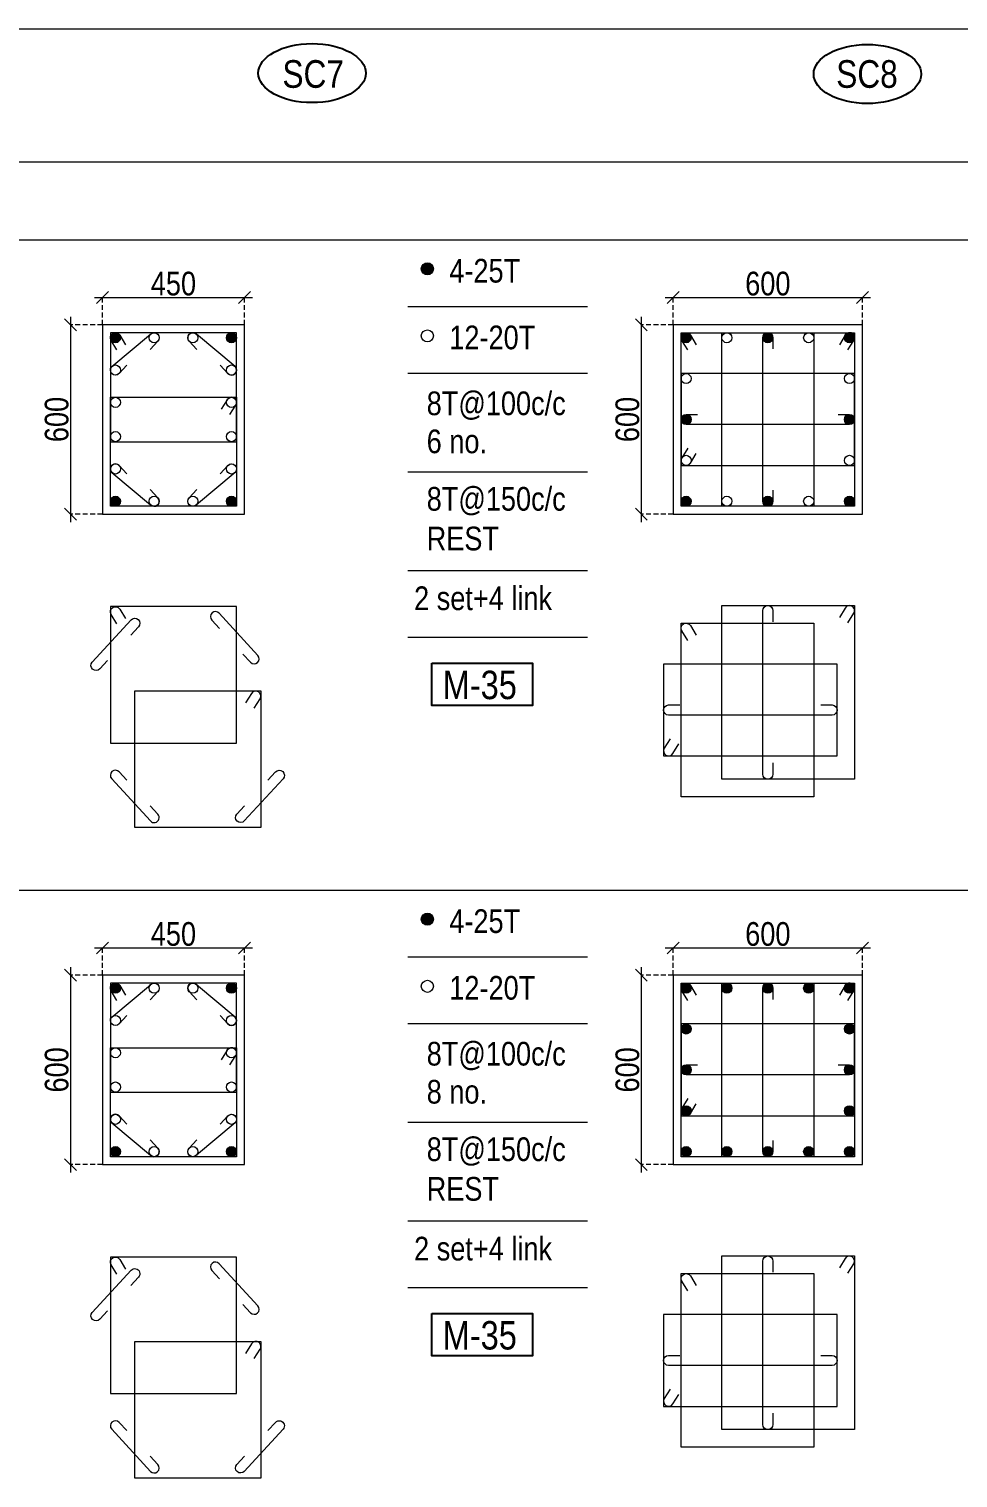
# Model space of a CAD drawing. Header units: millimetres. Extents: x 1112055 to 3390982, y -148532 to 766891.
# Drawn here: x 2127872 to 2139648, y -74561 to -56203 of the extents above; entities that cross this region are included whole.
import ezdxf
from ezdxf.enums import TextEntityAlignment as Align

# ---------------------------------------------------------------- set-up
doc = ezdxf.new("R2010")
doc.units = ezdxf.units.MM
doc.header["$PDMODE"] = 35
doc.header["$PDSIZE"] = -25
doc.linetypes.add('DASHED2', pattern=[0.375, 0.25, -0.125])
doc.linetypes.add('Hidden', pattern=[9.525, 6.35, -3.175])
for name, color, linetype, lineweight in [('B COL. SIZE DIM', 220, 'Continuous', 25), ('B COLSCH', 204, 'Continuous', 20), ('B COLUMN', 1, 'Hidden', 9), ('B STEEL', 34, 'Continuous', 15)]:
    doc.layers.add(name, color=color, linetype=linetype, lineweight=lineweight)
doc.layers.add('B TEXT', color=7, linetype='Continuous')
doc.styles.add('dim inside', font='romans.shx', dxfattribs={"width": 0.8, "height": 125})
doc.styles.add('SWINC', font='swissc.ttf')
doc.dimstyles.new('dim inside', dxfattribs={"dimtxt": 125, "dimasz": 100, "dimexe": 0, "dimexo": 0, "dimgap": 10, "dimtad": 0, "dimdec": 0, "dimzin": 0, "dimdsep": 46, "dimtxsty": 'dim inside', "dimblk": 'SMALL', "dimcen": 0.09, "dimadec": 0, "dimazin": 0, "dimtfac": 1, "dimtdec": 0, "dimtofl": 0, "dimtmove": 0, "dimatfit": 3, "dimfxl": 1, "dimtolj": 1, "dimtzin": 0, "dimarcsym": 2})

# ---------------------------------------------------------------- blocks, each defined once
blk = doc.blocks.new('_Oblique')
at = {"color": 0, "linetype": 'ByBlock', "lineweight": -2}
blk.add_line((-0.5, -0.5), (0.5, 0.5), dxfattribs=at)
blk = doc.blocks.new('*D4071')
at = {"layer": 'B COL. SIZE DIM', "color": 250, "lineweight": 9, "ltscale": 250, "transparency": 16777216}
blk.add_line((2128703, -67845), (2130703, -67845), dxfattribs=at)
at = {"layer": 'B COL. SIZE DIM', "color": 250, "linetype": 'DASHED2', "lineweight": 9, "ltscale": 250, "transparency": 16777216}
for p, q in [((2128803, -68190), (2128803, -67845)), ((2130603, -68190), (2130603, -67845))]:
    blk.add_line(p, q, dxfattribs=at)
at = {"layer": 'Defpoints', "color": 0, "transparency": 16777216}
for p in [(2130603, -67845), (2128803, -68190), (2130603, -68190)]:
    blk.add_point(p, dxfattribs=at)
at = {"layer": 'B COL. SIZE DIM', "color": 250, "lineweight": 9, "transparency": 16777216, "xscale": 150, "yscale": 150, "zscale": 150, "rotation": 180}
blk.add_blockref('_Oblique', (2128803, -67845), dxfattribs=at)
at = {"layer": 'B COL. SIZE DIM', "color": 250, "lineweight": 9, "transparency": 16777216, "xscale": 150, "yscale": 150, "zscale": 150}
blk.add_blockref('_Oblique', (2130603, -67845), dxfattribs=at)
at = {"layer": 'B COL. SIZE DIM', "color": 6, "transparency": 16777216, "insert": (2129703, -67670), "char_height": 300, "attachment_point": 5, "style": 'SWINC'}
blk.add_mtext('\\A1;450', dxfattribs=at)
blk = doc.blocks.new('*D4072')
at = {"layer": 'B COL. SIZE DIM', "color": 250, "lineweight": 9, "ltscale": 250, "transparency": 16777216}
blk.add_line((2128399, -68090), (2128399, -70690), dxfattribs=at)
at = {"layer": 'B COL. SIZE DIM', "color": 250, "linetype": 'DASHED2', "lineweight": 9, "ltscale": 250, "transparency": 16777216}
for p, q in [((2128803, -68190), (2128399, -68190)), ((2128803, -70590), (2128399, -70590))]:
    blk.add_line(p, q, dxfattribs=at)
at = {"layer": 'Defpoints', "color": 0, "transparency": 16777216}
for p in [(2128803, -68190), (2128399, -70590), (2128803, -70590)]:
    blk.add_point(p, dxfattribs=at)
at = {"layer": 'B COL. SIZE DIM', "color": 250, "lineweight": 9, "transparency": 16777216, "xscale": 150, "yscale": 150, "zscale": 150}
for p, rotation in [((2128399, -68190), 90), ((2128399, -70590), 270)]:
    blk.add_blockref('_Oblique', p, dxfattribs=dict(at, rotation=rotation))
at = {"layer": 'B COL. SIZE DIM', "color": 6, "transparency": 16777216, "insert": (2128224, -69390), "char_height": 300, "attachment_point": 5, "rotation": 90, "style": 'SWINC'}
blk.add_mtext('\\A1;600', dxfattribs=at)
blk = doc.blocks.new('*D4073')
at = {"layer": 'B COL. SIZE DIM', "color": 250, "lineweight": 9, "ltscale": 250, "transparency": 16777216}
blk.add_line((2128703, -59605), (2130703, -59605), dxfattribs=at)
at = {"layer": 'B COL. SIZE DIM', "color": 250, "linetype": 'DASHED2', "lineweight": 9, "ltscale": 250, "transparency": 16777216}
for p, q in [((2128803, -59950), (2128803, -59605)), ((2130603, -59950), (2130603, -59605))]:
    blk.add_line(p, q, dxfattribs=at)
at = {"layer": 'Defpoints', "color": 0, "transparency": 16777216}
for p in [(2130603, -59605), (2128803, -59950), (2130603, -59950)]:
    blk.add_point(p, dxfattribs=at)
at = {"layer": 'B COL. SIZE DIM', "color": 250, "lineweight": 9, "transparency": 16777216, "xscale": 150, "yscale": 150, "zscale": 150, "rotation": 180}
blk.add_blockref('_Oblique', (2128803, -59605), dxfattribs=at)
at = {"layer": 'B COL. SIZE DIM', "color": 250, "lineweight": 9, "transparency": 16777216, "xscale": 150, "yscale": 150, "zscale": 150}
blk.add_blockref('_Oblique', (2130603, -59605), dxfattribs=at)
at = {"layer": 'B COL. SIZE DIM', "color": 6, "transparency": 16777216, "insert": (2129703, -59430), "char_height": 300, "attachment_point": 5, "style": 'SWINC'}
blk.add_mtext('\\A1;450', dxfattribs=at)
blk = doc.blocks.new('*D4074')
at = {"layer": 'B COL. SIZE DIM', "color": 250, "lineweight": 9, "ltscale": 250, "transparency": 16777216}
blk.add_line((2128399, -59850), (2128399, -62450), dxfattribs=at)
at = {"layer": 'B COL. SIZE DIM', "color": 250, "linetype": 'DASHED2', "lineweight": 9, "ltscale": 250, "transparency": 16777216}
for p, q in [((2128803, -59950), (2128399, -59950)), ((2128803, -62350), (2128399, -62350))]:
    blk.add_line(p, q, dxfattribs=at)
at = {"layer": 'Defpoints', "color": 0, "transparency": 16777216}
for p in [(2128803, -59950), (2128399, -62350), (2128803, -62350)]:
    blk.add_point(p, dxfattribs=at)
at = {"layer": 'B COL. SIZE DIM', "color": 250, "lineweight": 9, "transparency": 16777216, "xscale": 150, "yscale": 150, "zscale": 150}
for p, rotation in [((2128399, -59950), 90), ((2128399, -62350), 270)]:
    blk.add_blockref('_Oblique', p, dxfattribs=dict(at, rotation=rotation))
at = {"layer": 'B COL. SIZE DIM', "color": 6, "transparency": 16777216, "insert": (2128224, -61150), "char_height": 300, "attachment_point": 5, "rotation": 90, "style": 'SWINC'}
blk.add_mtext('\\A1;600', dxfattribs=at)
blk = doc.blocks.new('*D4079')
at = {"layer": 'B COL. SIZE DIM', "color": 250, "lineweight": 9, "ltscale": 250, "transparency": 16777216}
blk.add_line((2135937, -67845), (2138537, -67845), dxfattribs=at)
at = {"layer": 'B COL. SIZE DIM', "color": 250, "linetype": 'DASHED2', "lineweight": 9, "ltscale": 250, "transparency": 16777216}
for p, q in [((2136037, -68190), (2136037, -67845)), ((2138437, -68190), (2138437, -67845))]:
    blk.add_line(p, q, dxfattribs=at)
at = {"layer": 'Defpoints', "color": 0, "transparency": 16777216}
for p in [(2138437, -67845), (2136037, -68190), (2138437, -68190)]:
    blk.add_point(p, dxfattribs=at)
at = {"layer": 'B COL. SIZE DIM', "color": 250, "lineweight": 9, "transparency": 16777216, "xscale": 150, "yscale": 150, "zscale": 150, "rotation": 180}
blk.add_blockref('_Oblique', (2136037, -67845), dxfattribs=at)
at = {"layer": 'B COL. SIZE DIM', "color": 250, "lineweight": 9, "transparency": 16777216, "xscale": 150, "yscale": 150, "zscale": 150}
blk.add_blockref('_Oblique', (2138437, -67845), dxfattribs=at)
at = {"layer": 'B COL. SIZE DIM', "color": 6, "transparency": 16777216, "insert": (2137237, -67670), "char_height": 300, "attachment_point": 5, "style": 'SWINC'}
blk.add_mtext('\\A1;600', dxfattribs=at)
blk = doc.blocks.new('*D4080')
at = {"layer": 'B COL. SIZE DIM', "color": 250, "lineweight": 9, "ltscale": 250, "transparency": 16777216}
blk.add_line((2135633, -68090), (2135633, -70690), dxfattribs=at)
at = {"layer": 'B COL. SIZE DIM', "color": 250, "linetype": 'DASHED2', "lineweight": 9, "ltscale": 250, "transparency": 16777216}
for p, q in [((2136037, -68190), (2135633, -68190)), ((2136037, -70590), (2135633, -70590))]:
    blk.add_line(p, q, dxfattribs=at)
at = {"layer": 'Defpoints', "color": 0, "transparency": 16777216}
for p in [(2136037, -68190), (2135633, -70590), (2136037, -70590)]:
    blk.add_point(p, dxfattribs=at)
at = {"layer": 'B COL. SIZE DIM', "color": 250, "lineweight": 9, "transparency": 16777216, "xscale": 150, "yscale": 150, "zscale": 150}
for p, rotation in [((2135633, -68190), 90), ((2135633, -70590), 270)]:
    blk.add_blockref('_Oblique', p, dxfattribs=dict(at, rotation=rotation))
at = {"layer": 'B COL. SIZE DIM', "color": 6, "transparency": 16777216, "insert": (2135458, -69390), "char_height": 300, "attachment_point": 5, "rotation": 90, "style": 'SWINC'}
blk.add_mtext('\\A1;600', dxfattribs=at)
blk = doc.blocks.new('*D4081')
at = {"layer": 'B COL. SIZE DIM', "color": 250, "lineweight": 9, "ltscale": 250, "transparency": 16777216}
blk.add_line((2135937, -59605), (2138537, -59605), dxfattribs=at)
at = {"layer": 'B COL. SIZE DIM', "color": 250, "linetype": 'DASHED2', "lineweight": 9, "ltscale": 250, "transparency": 16777216}
for p, q in [((2136037, -59950), (2136037, -59605)), ((2138437, -59950), (2138437, -59605))]:
    blk.add_line(p, q, dxfattribs=at)
at = {"layer": 'Defpoints', "color": 0, "transparency": 16777216}
for p in [(2138437, -59605), (2136037, -59950), (2138437, -59950)]:
    blk.add_point(p, dxfattribs=at)
at = {"layer": 'B COL. SIZE DIM', "color": 250, "lineweight": 9, "transparency": 16777216, "xscale": 150, "yscale": 150, "zscale": 150, "rotation": 180}
blk.add_blockref('_Oblique', (2136037, -59605), dxfattribs=at)
at = {"layer": 'B COL. SIZE DIM', "color": 250, "lineweight": 9, "transparency": 16777216, "xscale": 150, "yscale": 150, "zscale": 150}
blk.add_blockref('_Oblique', (2138437, -59605), dxfattribs=at)
at = {"layer": 'B COL. SIZE DIM', "color": 6, "transparency": 16777216, "insert": (2137237, -59430), "char_height": 300, "attachment_point": 5, "style": 'SWINC'}
blk.add_mtext('\\A1;600', dxfattribs=at)
blk = doc.blocks.new('*D4082')
at = {"layer": 'B COL. SIZE DIM', "color": 250, "lineweight": 9, "ltscale": 250, "transparency": 16777216}
blk.add_line((2135633, -59850), (2135633, -62450), dxfattribs=at)
at = {"layer": 'B COL. SIZE DIM', "color": 250, "linetype": 'DASHED2', "lineweight": 9, "ltscale": 250, "transparency": 16777216}
for p, q in [((2136037, -59950), (2135633, -59950)), ((2136037, -62350), (2135633, -62350))]:
    blk.add_line(p, q, dxfattribs=at)
at = {"layer": 'Defpoints', "color": 0, "transparency": 16777216}
for p in [(2136037, -59950), (2135633, -62350), (2136037, -62350)]:
    blk.add_point(p, dxfattribs=at)
at = {"layer": 'B COL. SIZE DIM', "color": 250, "lineweight": 9, "transparency": 16777216, "xscale": 150, "yscale": 150, "zscale": 150}
for p, rotation in [((2135633, -59950), 90), ((2135633, -62350), 270)]:
    blk.add_blockref('_Oblique', p, dxfattribs=dict(at, rotation=rotation))
at = {"layer": 'B COL. SIZE DIM', "color": 6, "transparency": 16777216, "insert": (2135458, -61150), "char_height": 300, "attachment_point": 5, "rotation": 90, "style": 'SWINC'}
blk.add_mtext('\\A1;600', dxfattribs=at)

msp = doc.modelspace()

# ---------------------------------------------------------------- hatches: boundary and pattern name
at = {"layer": 'B STEEL', "lineweight": 9, "ltscale": 0.5}
h = msp.add_hatch(color=34, dxfattribs=at)
edge = h.paths.add_edge_path()
edge.add_arc((2132921.5, -59241), 76.8, 0, 360)
h = msp.add_hatch(color=34, dxfattribs=at)
edge = h.paths.add_edge_path()
edge.add_arc((2128967.2, -60114.2), 64, 0, 360)
h = msp.add_hatch(color=34, dxfattribs=at)
edge = h.paths.add_edge_path()
edge.add_arc((2130439.1, -60114.2), 64, 180, 540, ccw=False)
h = msp.add_hatch(color=34, dxfattribs=at)
edge = h.paths.add_edge_path()
edge.add_arc((2136200.7, -60114.2), 64, 0, 360)
h = msp.add_hatch(color=34, dxfattribs=at)
edge = h.paths.add_edge_path()
edge.add_arc((2137236.7, -60114.2), 64, 180, 540, ccw=False)
h = msp.add_hatch(color=34, dxfattribs=at)
edge = h.paths.add_edge_path()
edge.add_arc((2138272.7, -60114.2), 64, 180, 540, ccw=False)
h = msp.add_hatch(color=34, dxfattribs=at)
edge = h.paths.add_edge_path()
edge.add_arc((2136200.7, -61150.1), 64, 180, 540, ccw=False)
h = msp.add_hatch(color=34, dxfattribs=at)
edge = h.paths.add_edge_path()
edge.add_arc((2138272.7, -61150.1), 64, 180, 540, ccw=False)
h = msp.add_hatch(color=34, dxfattribs=at)
edge = h.paths.add_edge_path()
edge.add_arc((2128967.2, -62186.1), 64, 0, 360, ccw=False)
h = msp.add_hatch(color=34, dxfattribs=at)
edge = h.paths.add_edge_path()
edge.add_arc((2130439.1, -62186.1), 64, -180, 180)
h = msp.add_hatch(color=34, dxfattribs=at)
edge = h.paths.add_edge_path()
edge.add_arc((2136200.7, -62186.1), 64, 0, 360, ccw=False)
h = msp.add_hatch(color=34, dxfattribs=at)
edge = h.paths.add_edge_path()
edge.add_arc((2137236.7, -62186.1), 64, 180, 540, ccw=False)
h = msp.add_hatch(color=34, dxfattribs=at)
edge = h.paths.add_edge_path()
edge.add_arc((2138272.7, -62186.1), 64, -180, 180)
h = msp.add_hatch(color=34, dxfattribs=at)
edge = h.paths.add_edge_path()
edge.add_arc((2132921.5, -67480.8), 76.8, 0, 360)
h = msp.add_hatch(color=34, dxfattribs=at)
edge = h.paths.add_edge_path()
edge.add_arc((2128967.2, -68354), 64, 0, 360)
h = msp.add_hatch(color=34, dxfattribs=at)
edge = h.paths.add_edge_path()
edge.add_arc((2130439.1, -68354), 64, 180, 540, ccw=False)
h = msp.add_hatch(color=34, dxfattribs=at)
edge = h.paths.add_edge_path()
edge.add_arc((2136200.7, -68354), 64, 0, 360)
h = msp.add_hatch(color=34, dxfattribs=at)
edge = h.paths.add_edge_path()
edge.add_arc((2136718.7, -68354), 64, 180, 540, ccw=False)
h = msp.add_hatch(color=34, dxfattribs=at)
edge = h.paths.add_edge_path()
edge.add_arc((2137236.7, -68354), 64, 180, 540, ccw=False)
h = msp.add_hatch(color=34, dxfattribs=at)
edge = h.paths.add_edge_path()
edge.add_arc((2137754.7, -68354), 64, 180, 540, ccw=False)
h = msp.add_hatch(color=34, dxfattribs=at)
edge = h.paths.add_edge_path()
edge.add_arc((2138272.7, -68354), 64, 180, 540, ccw=False)
h = msp.add_hatch(color=34, dxfattribs=at)
edge = h.paths.add_edge_path()
edge.add_arc((2136200.7, -68872), 64, 180, 540, ccw=False)
h = msp.add_hatch(color=34, dxfattribs=at)
edge = h.paths.add_edge_path()
edge.add_arc((2138272.7, -68872), 64, 180, 540, ccw=False)
h = msp.add_hatch(color=34, dxfattribs=at)
edge = h.paths.add_edge_path()
edge.add_arc((2136200.7, -69390), 64, 180, 540, ccw=False)
h = msp.add_hatch(color=34, dxfattribs=at)
edge = h.paths.add_edge_path()
edge.add_arc((2138272.7, -69390), 64, 180, 540, ccw=False)
h = msp.add_hatch(color=34, dxfattribs=at)
edge = h.paths.add_edge_path()
edge.add_arc((2136200.7, -69908), 64, 180, 540, ccw=False)
h = msp.add_hatch(color=34, dxfattribs=at)
edge = h.paths.add_edge_path()
edge.add_arc((2138272.7, -69908), 64, 180, 540, ccw=False)
h = msp.add_hatch(color=34, dxfattribs=at)
edge = h.paths.add_edge_path()
edge.add_arc((2128967.2, -70426), 64, 0, 360, ccw=False)
h = msp.add_hatch(color=34, dxfattribs=at)
edge = h.paths.add_edge_path()
edge.add_arc((2130439.1, -70426), 64, -180, 180)
h = msp.add_hatch(color=34, dxfattribs=at)
edge = h.paths.add_edge_path()
edge.add_arc((2136200.7, -70426), 64, 0, 360, ccw=False)
h = msp.add_hatch(color=34, dxfattribs=at)
edge = h.paths.add_edge_path()
edge.add_arc((2136718.7, -70426), 64, 180, 540, ccw=False)
h = msp.add_hatch(color=34, dxfattribs=at)
edge = h.paths.add_edge_path()
edge.add_arc((2137236.7, -70426), 64, 180, 540, ccw=False)
h = msp.add_hatch(color=34, dxfattribs=at)
edge = h.paths.add_edge_path()
edge.add_arc((2137754.7, -70426), 64, 180, 540, ccw=False)
h = msp.add_hatch(color=34, dxfattribs=at)
edge = h.paths.add_edge_path()
edge.add_arc((2138272.7, -70426), 64, -180, 180)

# ---------------------------------------------------------------- linework, layer by layer
at = {"layer": 'B COLSCH', "color": 250, "lineweight": 0}
for p, q in [((2079654.2, -56202.6), (2221752.2, -56202.6)), ((2079654.2, -56202.6), (2221752.2, -56202.6)), ((2079654.2, -56202.6), (2221752.2, -56202.6)), ((2079654.2, -57885.5), (2221752.2, -57885.5)), ((2079654.2, -58872.7), (2221752.2, -58872.7)), ((2132675.2, -59717.7), (2134949.6, -59717.7)), ((2132675.2, -60562.7), (2134949.6, -60562.7)), ((2132675.2, -61812.4), (2134949.6, -61812.4)), ((2132675.2, -63062.2), (2134949.6, -63062.2)), ((2132675.2, -63907.2), (2134949.6, -63907.2)), ((2079654.2, -67112.5), (2221752.2, -67112.5)), ((2132675.2, -67957.5), (2134949.6, -67957.5)), ((2132675.2, -68802.5), (2134949.6, -68802.5)), ((2132675.2, -70052.3), (2134949.6, -70052.3)), ((2132675.2, -71302.1), (2134949.6, -71302.1)), ((2132675.2, -72147), (2134949.6, -72147))]:
    msp.add_line(p, q, dxfattribs=at)
at = {"layer": 'B COLUMN', "color": 1, "linetype": 'ByBlock', "lineweight": 20}
for points in [[(2128803.2, -62350.1), (2130603.2, -62350.1), (2130603.2, -59950.1), (2128803.2, -59950.1)], [(2136036.7, -62350.1), (2138436.7, -62350.1), (2138436.7, -59950.1), (2136036.7, -59950.1)], [(2128803.2, -70590), (2130603.2, -70590), (2130603.2, -68190), (2128803.2, -68190)], [(2136036.7, -70590), (2138436.7, -70590), (2138436.7, -68190), (2136036.7, -68190)]]:
    msp.add_lwpolyline(points, close=True, dxfattribs=at)
at = {"layer": 'B STEEL', "color": 34, "lineweight": 9, "ltscale": 0.5}
for points in [[(2128903.2, -61431.4), (2130503.2, -61431.4), (2130503.2, -60050.1), (2128903.2, -60050.1)], [(2137818.7, -60050.1), (2137818.7, -62250.1), (2136136.7, -62250.1), (2136136.7, -60050.1)], [(2138336.7, -60050.1), (2138336.7, -62250.1), (2136654.7, -62250.1), (2136654.7, -60050.1)], [(2136136.7, -61732.2), (2138336.7, -61732.2), (2138336.7, -60568.1), (2136136.7, -60568.1)], [(2128903.2, -60868.9), (2130503.2, -60868.9), (2130503.2, -62250.1), (2128903.2, -62250.1)], [(2138336.7, -63507.9), (2138336.7, -65707.9), (2136654.7, -65707.9), (2136654.7, -63507.9)], [(2128903.2, -65252.2), (2130503.2, -65252.2), (2130503.2, -63521), (2128903.2, -63521)], [(2137818.7, -63731), (2137818.7, -65931), (2136136.7, -65931), (2136136.7, -63731)], [(2135915.4, -65413), (2138115.4, -65413), (2138115.4, -64249), (2135915.4, -64249)], [(2129211.7, -64589.8), (2130811.7, -64589.8), (2130811.7, -66321), (2129211.7, -66321)], [(2128903.2, -69671.2), (2130503.2, -69671.2), (2130503.2, -68290), (2128903.2, -68290)], [(2137818.7, -68290), (2137818.7, -70490), (2136136.7, -70490), (2136136.7, -68290)], [(2138336.7, -68290), (2138336.7, -70490), (2136654.7, -70490), (2136654.7, -68290)], [(2136136.7, -69972), (2138336.7, -69972), (2138336.7, -68808), (2136136.7, -68808)], [(2128903.2, -69108.8), (2130503.2, -69108.8), (2130503.2, -70490), (2128903.2, -70490)], [(2128903.2, -73492.1), (2130503.2, -73492.1), (2130503.2, -71760.8), (2128903.2, -71760.8)], [(2138336.7, -71747.8), (2138336.7, -73947.8), (2136654.7, -73947.8), (2136654.7, -71747.8)], [(2137818.7, -71970.8), (2137818.7, -74170.8), (2136136.7, -74170.8), (2136136.7, -71970.8)], [(2135915.4, -73652.9), (2138115.4, -73652.9), (2138115.4, -72488.8), (2135915.4, -72488.8)], [(2129211.7, -72829.6), (2130811.7, -72829.6), (2130811.7, -74560.8), (2129211.7, -74560.8)]]:
    msp.add_lwpolyline(points, close=True, dxfattribs=at)
for points in [[(2128987.4, -60269.2), (2128912.7, -60147.7, -1), (2129021.7, -60080.6), (2129096.5, -60202.1)], [(2129110.8, -60461.8), (2129014.3, -60566.9, -1), (2128920, -60480.3), (2129410.7, -60070.9, -1), (2129505, -60157.5), (2129408.5, -60262.5)], [(2130295.5, -60461.8), (2130392, -60566.9, 1), (2130486.3, -60480.3), (2129995.6, -60070.9, 1), (2129901.3, -60157.5), (2129997.8, -60262.5)], [(2136221, -60269.2), (2136146.2, -60147.7, -1), (2136255.2, -60080.6), (2136330, -60202.1)], [(2137300.7, -62043.5), (2137300.7, -62186.1, -1), (2137172.7, -62186.1), (2137172.7, -60114.2, -1), (2137300.7, -60114.2), (2137300.7, -60256.8)], [(2138252.4, -60269.2), (2138327.2, -60147.7, 1), (2138218.2, -60080.6), (2138143.4, -60202.1)], [(2130418.9, -61088), (2130493.7, -60966.5, 1), (2130384.6, -60899.4), (2130309.9, -61020.9)], [(2138130, -61086.1), (2138272.7, -61086.1, -1), (2138272.7, -61214.2), (2136200.7, -61214.2, -1), (2136200.7, -61086.1), (2136343.4, -61086.1)], [(2136221, -61513.1), (2136146.2, -61634.6, 1), (2136255.2, -61701.7), (2136330, -61580.2)], [(2129110.8, -61838.5), (2129014.3, -61733.4, 1), (2128920, -61820), (2129410.7, -62229.4, 1), (2129505, -62142.8), (2129408.5, -62037.8)], [(2130295.5, -61838.5), (2130392, -61733.4, -1), (2130486.3, -61820), (2129995.6, -62229.4, -1), (2129901.3, -62142.8), (2129997.8, -62037.8)], [(2137300.7, -65501.3), (2137300.7, -65643.9, -1), (2137172.7, -65643.9), (2137172.7, -63571.9, -1), (2137300.7, -63571.9), (2137300.7, -63714.6)], [(2138252.4, -63727), (2138327.2, -63605.5, 1), (2138218.2, -63538.4), (2138143.4, -63659.9)], [(2128865.5, -64204.9), (2128769, -64310, -1), (2128674.7, -64223.4), (2129165.3, -63689, -1), (2129259.7, -63775.6), (2129163.2, -63880.7)], [(2128987.4, -63740), (2128912.7, -63618.6, -1), (2129021.7, -63551.5), (2129096.5, -63672.9)], [(2130583.3, -64121.3), (2130679.7, -64226.4, 1), (2130774, -64139.8), (2130283.4, -63605.4, 1), (2130189.1, -63692), (2130285.5, -63797)], [(2136221, -63950.1), (2136146.2, -63828.6, -1), (2136255.2, -63761.5), (2136330, -63882.9)], [(2130727.4, -64808.8), (2130802.2, -64687.3, 1), (2130693.2, -64620.2), (2130618.4, -64741.7)], [(2137908.8, -64767), (2138051.4, -64767, -1), (2138051.4, -64895), (2135979.4, -64895, -1), (2135979.4, -64767), (2136122.1, -64767)], [(2135999.7, -65194), (2135924.9, -65315.4, 1), (2136034, -65382.5), (2136108.7, -65261.1)], [(2129110.8, -65720.7), (2129014.3, -65615.6, 1), (2128920, -65702.2), (2129410.7, -66236.6, 1), (2129505, -66150), (2129408.5, -66044.9)], [(2130901, -65720.7), (2130997.5, -65615.6, -1), (2131091.8, -65702.2), (2130601.2, -66236.6, -1), (2130506.8, -66150), (2130603.3, -66044.9)], [(2128987.4, -68509), (2128912.7, -68387.6, -1), (2129021.7, -68320.5), (2129096.5, -68441.9)], [(2129110.8, -68701.6), (2129014.3, -68806.7, -1), (2128920, -68720.1), (2129410.7, -68310.7, -1), (2129505, -68397.3), (2129408.5, -68502.4)], [(2130295.5, -68701.6), (2130392, -68806.7, 1), (2130486.3, -68720.1), (2129995.6, -68310.7, 1), (2129901.3, -68397.3), (2129997.8, -68502.4)], [(2136221, -68509), (2136146.2, -68387.6, -1), (2136255.2, -68320.5), (2136330, -68441.9)], [(2137300.7, -70283.3), (2137300.7, -70426, -1), (2137172.7, -70426), (2137172.7, -68354, -1), (2137300.7, -68354), (2137300.7, -68496.7)], [(2138252.4, -68509), (2138327.2, -68387.6, 1), (2138218.2, -68320.5), (2138143.4, -68441.9)], [(2130418.9, -69327.8), (2130493.7, -69206.4, 1), (2130384.6, -69139.2), (2130309.9, -69260.7)], [(2138130, -69326), (2138272.7, -69326, -1), (2138272.7, -69454), (2136200.7, -69454, -1), (2136200.7, -69326), (2136343.4, -69326)], [(2136221, -69752.9), (2136146.2, -69874.4, 1), (2136255.2, -69941.5), (2136330, -69820.1)], [(2129110.8, -70078.4), (2129014.3, -69973.3, 1), (2128920, -70059.9), (2129410.7, -70469.3, 1), (2129505, -70382.7), (2129408.5, -70277.6)], [(2130295.5, -70078.4), (2130392, -69973.3, -1), (2130486.3, -70059.9), (2129995.6, -70469.3, -1), (2129901.3, -70382.7), (2129997.8, -70277.6)], [(2128987.4, -71979.9), (2128912.7, -71858.4, -1), (2129021.7, -71791.3), (2129096.5, -71912.8)], [(2137300.7, -73741.1), (2137300.7, -73883.7, -1), (2137172.7, -73883.7), (2137172.7, -71811.8, -1), (2137300.7, -71811.8), (2137300.7, -71954.4)], [(2138252.4, -71966.8), (2138327.2, -71845.3, 1), (2138218.2, -71778.2), (2138143.4, -71899.7)], [(2128865.5, -72444.8), (2128769, -72549.9, -1), (2128674.7, -72463.3), (2129165.3, -71928.9, -1), (2129259.7, -72015.5), (2129163.2, -72120.5)], [(2130583.3, -72361.1), (2130679.7, -72466.2, 1), (2130774, -72379.6), (2130283.4, -71845.2, 1), (2130189.1, -71931.8), (2130285.5, -72036.9)], [(2136221, -72189.9), (2136146.2, -72068.4, -1), (2136255.2, -72001.3), (2136330, -72122.8)], [(2130727.4, -73048.7), (2130802.2, -72927.2, 1), (2130693.2, -72860.1), (2130618.4, -72981.6)], [(2137908.8, -73006.8), (2138051.4, -73006.8, -1), (2138051.4, -73134.9), (2135979.4, -73134.9, -1), (2135979.4, -73006.8), (2136122.1, -73006.8)], [(2135999.7, -73433.8), (2135924.9, -73555.3, 1), (2136034, -73622.4), (2136108.7, -73500.9)], [(2129110.8, -73960.5), (2129014.3, -73855.5, 1), (2128920, -73942.1), (2129410.7, -74476.4, 1), (2129505, -74389.9), (2129408.5, -74284.8)], [(2130901, -73960.5), (2130997.5, -73855.5, -1), (2131091.8, -73942.1), (2130601.2, -74476.4, -1), (2130506.8, -74389.9), (2130603.3, -74284.8)]]:
    msp.add_lwpolyline(points, format="xyb", dxfattribs=at)
for centre, radius in [((2132921.5, -59241), 76.8), ((2132921.5, -60091.3), 76.8), ((2128967.2, -60114.2), 64), ((2129457.8, -60114.2), 64), ((2129948.5, -60114.2), 64), ((2130439.1, -60114.2), 64), ((2136200.7, -60114.2), 64), ((2136718.7, -60114.2), 64), ((2137236.7, -60114.2), 64), ((2137754.7, -60114.2), 64), ((2138272.7, -60114.2), 64), ((2128967.2, -60523.6), 64), ((2130439.1, -60523.6), 64), ((2136200.7, -60632.2), 64), ((2138272.7, -60632.2), 64), ((2128967.2, -60933), 64), ((2130439.1, -60933), 64), ((2136200.7, -61150.1), 64), ((2138272.7, -61150.1), 64), ((2128967.2, -61367.3), 64), ((2130439.1, -61367.3), 64), ((2136200.7, -61668.1), 64), ((2138272.7, -61668.1), 64), ((2128967.2, -61776.7), 64), ((2130439.1, -61776.7), 64), ((2128967.2, -62186.1), 64), ((2129457.8, -62186.1), 64), ((2129948.5, -62186.1), 64), ((2130439.1, -62186.1), 64), ((2136200.7, -62186.1), 64), ((2136718.7, -62186.1), 64), ((2137236.7, -62186.1), 64), ((2137754.7, -62186.1), 64), ((2138272.7, -62186.1), 64), ((2132921.5, -67480.8), 76.8), ((2128967.2, -68354), 64), ((2129457.8, -68354), 64), ((2129948.5, -68354), 64), ((2130439.1, -68354), 64), ((2132921.5, -68331.1), 76.8), ((2136200.7, -68354), 64), ((2136718.7, -68354), 64), ((2137236.7, -68354), 64), ((2137754.7, -68354), 64), ((2138272.7, -68354), 64), ((2128967.2, -68763.4), 64), ((2130439.1, -68763.4), 64), ((2136200.7, -68872), 64), ((2138272.7, -68872), 64), ((2128967.2, -69172.8), 64), ((2130439.1, -69172.8), 64), ((2136200.7, -69390), 64), ((2138272.7, -69390), 64), ((2128967.2, -69607.2), 64), ((2130439.1, -69607.2), 64), ((2136200.7, -69908), 64), ((2138272.7, -69908), 64), ((2128967.2, -70016.6), 64), ((2130439.1, -70016.6), 64), ((2128967.2, -70426), 64), ((2129457.8, -70426), 64), ((2129948.5, -70426), 64), ((2130439.1, -70426), 64), ((2136200.7, -70426), 64), ((2136718.7, -70426), 64), ((2137236.7, -70426), 64), ((2137754.7, -70426), 64), ((2138272.7, -70426), 64)]:
    msp.add_circle(centre, radius, dxfattribs=at)
at = {"layer": 'B TEXT', "color": 1}
for points in [[(2132978.9, -64236.2), (2134253.5, -64236.2), (2134253.5, -64774.2), (2132978.9, -64774.2)], [(2132978.9, -72476.1), (2134253.5, -72476.1), (2134253.5, -73014.1), (2132978.9, -73014.1)]]:
    msp.add_lwpolyline(points, close=True, dxfattribs=at)
at = {"layer": 'B TEXT', "color": 2}
for centre in [(2131459.6, -56761.9), (2138499.6, -56773.2)]:
    msp.add_ellipse(centre, major_axis=(681.3, 0), ratio=0.5492639, dxfattribs=at)

# ---------------------------------------------------------------- texts
at = {"layer": 'B TEXT', "color": 2, "style": 'SWINC'}
for s, p in [('SC7', (2131084.7, -56947.8)), ('SC8', (2138103.9, -56947.8))]:
    msp.add_text(s, height=350, dxfattribs=at).set_placement(p)
at = {"layer": 'B TEXT', "style": 'SWINC'}
for s, p in [('4-25T', (2133200, -59415.5)), ('12-20T', (2133200, -60260.5)), ('8T@100c/c', (2132913.1, -61095.4)), ('6 no.', (2132913.1, -61577.2)), ('8T@150c/c', (2132913.1, -62305.3)), ('REST', (2132913.1, -62807.7)), ('2 set+4 link', (2132753.5, -63564.7)), ('4-25T', (2133200, -67655.4)), ('12-20T', (2133200, -68500.4)), ('8T@100c/c', (2132913.1, -69335.2)), ('8 no.', (2132913.1, -69817)), ('8T@150c/c', (2132913.1, -70545.1)), ('REST', (2132913.1, -71047.5)), ('2 set+4 link', (2132753.5, -71804.5))]:
    msp.add_text(s, height=300, dxfattribs=at).set_placement(p)
at = {"layer": 'B TEXT', "color": 1, "style": 'SWINC'}
for p in [(2133116.3, -64800.8), (2133116.3, -73040.6)]:
    msp.add_text('M-35', height=360, dxfattribs=at).set_placement(p, align=Align.BOTTOM_LEFT)

# ---------------------------------------------------------------- dimensions: what is measured, and where the dimension line sits
at = {"layer": 'B COL. SIZE DIM', "color": 250, "ltscale": 250}
for base, p1, p2, picture, middle in [((2130603.2, -59605.2), (2128803.2, -59950.1), (2130603.2, -59950.1), '*D4073', (2129703.2, -59430.2)), ((2138436.7, -59605.2), (2136036.7, -59950.1), (2138436.7, -59950.1), '*D4081', (2137236.7, -59430.2)), ((2130603.2, -67845), (2128803.2, -68190), (2130603.2, -68190), '*D4071', (2129703.2, -67670)), ((2138436.7, -67845), (2136036.7, -68190), (2138436.7, -68190), '*D4079', (2137236.7, -67670))]:
    dim = msp.add_linear_dim(base=base, p1=p1, p2=p2, dimstyle='dim inside', override={"dimtxt": 300, "dimasz": 150, "dimgap": 25, "dimtad": 3, "dimlfac": 0.25, "dimtxsty": 'SWINC', "dimblk1": 'Oblique', "dimblk2": 'Oblique', "dimsah": 1, "dimdle": 100, "dimclrd": 250, "dimclre": 250, "dimclrt": 6, "dimfxl": 1000, "dimlwd": 9, "dimlwe": 9}, dxfattribs=at)
    dim.commit()
    dim.dimension.update_dxf_attribs({"geometry": picture, "text_midpoint": middle})
for base, p1, p2, picture, middle in [((2128399.3, -62350.1), (2128803.2, -59950.1), (2128803.2, -62350.1), '*D4074', (2128224.3, -61150.1)), ((2135632.8, -62350.1), (2136036.7, -59950.1), (2136036.7, -62350.1), '*D4082', (2135457.8, -61150.1)), ((2128399.3, -70590), (2128803.2, -68190), (2128803.2, -70590), '*D4072', (2128224.3, -69390)), ((2135632.8, -70590), (2136036.7, -68190), (2136036.7, -70590), '*D4080', (2135457.8, -69390))]:
    dim = msp.add_linear_dim(base=base, p1=p1, p2=p2, angle=90, dimstyle='dim inside', override={"dimtxt": 300, "dimasz": 150, "dimgap": 25, "dimtad": 3, "dimlfac": 0.25, "dimtxsty": 'SWINC', "dimblk1": 'Oblique', "dimblk2": 'Oblique', "dimsah": 1, "dimdle": 100, "dimclrd": 250, "dimclre": 250, "dimclrt": 6, "dimfxl": 1000, "dimlwd": 9, "dimlwe": 9}, dxfattribs=at)
    dim.commit()
    dim.dimension.update_dxf_attribs({"geometry": picture, "text_midpoint": middle})

doc.saveas('drawing.dxf')
